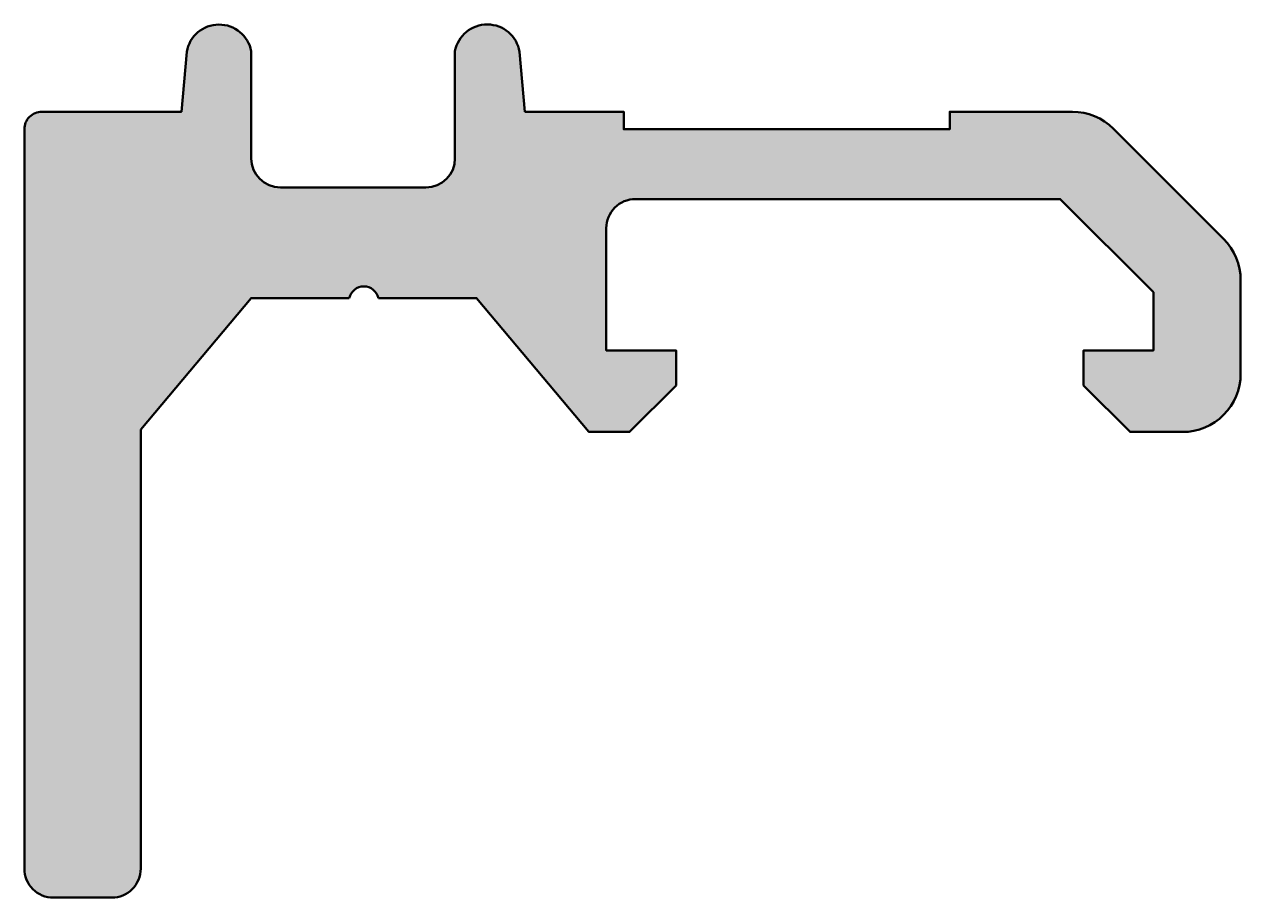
# Model space of a CAD drawing. Extents: x 0 to 20.9, y -13.5 to 1.5.
import ezdxf

# ---------------------------------------------------------------- set-up
doc = ezdxf.new("R2010")
doc.units = 0
doc.layers.add('0S-Alu contour', color=7, linetype='Continuous', lineweight=50)
doc.layers.add('0S-Alu hatch', color=252, linetype='Continuous', lineweight=25)

# ---------------------------------------------------------------- blocks, each defined once
blk = doc.blocks.new('188140__8F59E6A1_AF3A_43AF_B980_59C6FEB6E894_')
at = {"layer": '0S-Alu hatch'}
h = blk.add_hatch(color=256, dxfattribs=at)
edge = h.paths.add_edge_path()
edge.add_line((8.60004332490789, -3.80027687085e-05), (10.299992, -8.4e-05))
edge.add_line((10.299992, -8.4e-05), (10.299992, -0.3000870000000001))
edge.add_line((10.299992, -0.3000870000000001), (15.899994, -0.300087))
edge.add_line((15.899994, -0.300087), (15.899994, -8.4e-05))
edge.add_line((15.899994, -8.4e-05), (18.00778743807103, -8.39999999999e-05))
edge.add_ellipse((18.007787438071, -1.000084000000052), major_axis=(-1.000000000000052, 0), ratio=1, start_angle=224.9998788674032, end_angle=269.9999999999986, ccw=False)
edge.add_line((18.71489571419475, -0.2929787137537937), (20.60710627612373, -2.185197276581556))
edge.add_ellipse((19.89999800000001, -2.892302562827757), major_axis=(-0.9999999999999896, 0), ratio=1, start_angle=180, end_angle=224.9998788674019, ccw=False)
edge.add_line((20.899998, -2.892302562827747), (20.899998, -4.500084000000001))
edge.add_ellipse((19.90049508182824, -4.500589077819635), major_axis=(-0.9995030457869823, 0), ratio=1, start_angle=89.97150514735779, end_angle=180.028953217051, ccw=False)
edge.add_line((19.899998, -5.500092000000011), (18.999996, -5.500084))
edge.add_line((18.999996, -5.500084), (18.19999699999999, -4.700080999999999))
edge.add_line((18.19999699999999, -4.700080999999999), (18.199997, -4.100081999999999))
edge.add_line((18.199997, -4.100081999999999), (19.399998, -4.100081999999999))
edge.add_line((19.399998, -4.100081999999999), (19.399998, -3.100082000000001))
edge.add_line((19.399998, -3.100082000000001), (17.80035, -1.500084))
edge.add_line((17.80035, -1.500084), (10.5, -1.500084))
edge.add_arc((10.49974981713748, -1.999833817137482), 0.49974987976028, 89.97131680605032, 180.0286831939624)
edge.add_line((9.999999999999998, -2.000083999999999), (9.999996000000001, -4.100081999999999))
edge.add_line((9.999996000000001, -4.100081999999999), (11.199997, -4.100081999999999))
edge.add_line((11.199997, -4.100081999999999), (11.199997, -4.700080999999999))
edge.add_line((11.199997, -4.700080999999999), (10.399994, -5.500083999999999))
edge.add_line((10.399994, -5.500083999999999), (9.699996999999996, -5.500083999999998))
edge.add_line((9.699996999999996, -5.500083999999998), (7.770068999999999, -3.200084999999999))
edge.add_line((7.770068999999999, -3.200084999999999), (6.083015, -3.200085))
edge.add_arc((5.833015000000002, -3.256335026582914), 0.2562500058352763, 12.68038929061117, 167.319610709389)
edge.add_line((5.583015000000001, -3.200085), (3.895958, -3.200085))
edge.add_line((3.895958, -3.200085), (2, -5.459599))
edge.add_line((2, -5.459599), (2, -13.000397))
edge.add_ellipse((1.500411833328907, -13.00041183332891), major_axis=(-0.4995881668913017, 0), ratio=1, start_angle=89.99829882451309, end_angle=180.0017011754307, ccw=False)
edge.add_line((1.500396999999992, -13.5), (0.5003970000000022, -13.5))
edge.add_ellipse((0.5003809307139424, -12.99961906928605), major_axis=(-0.5003809309719685, 0), ratio=1, start_angle=-0.0018400026432914274, end_angle=90.00184000271429, ccw=False)
edge.add_line((-4e-16, -12.99960300000062), (0, -0.299999999495645))
edge.add_ellipse((0.2999999999999998, -0.2999999994956456), major_axis=(-0.2999999999999998, 0), ratio=1, start_angle=269.9974454844009, end_angle=360, ccw=False)
edge.add_line((0.3000133754123948, 2.061852e-10), (2.700010638181506, -0.0001070029710439))
edge.add_line((2.700010638181506, -0.0001070029710439), (2.790259999999999, 1.031417999999999))
edge.add_ellipse((3.345850608258351, 0.934002173605878), major_axis=(-0.564066279099305, 0), ratio=1, start_angle=190.7422362206022, end_angle=350.0549970420678, ccw=False)
edge.add_line((3.900031999999997, 1.039138999999999), (3.900031999999999, -0.8001059999999993))
edge.add_arc((4.400047876435905, -0.8000901235640913), 0.5000158766879605, 180.0018192476028, 269.9981807522246)
edge.add_line((4.400031999999998, -1.300105999999998), (6.900058999999997, -1.300105999999999))
edge.add_arc((6.899989889951246, -0.8000368899512473), 0.5000691148242945, 270.0079183337075, 359.992081666289)
edge.add_line((7.400059000000002, -0.8001060000000293), (7.400058999999999, 1.039138999999999))
edge.add_ellipse((7.954241433492973, 0.9363825521209282), major_axis=(-0.5636284744163647, 0), ratio=1, start_angle=189.7072228556758, end_angle=349.4955216121034, ccw=False)
edge.add_line((8.5098, 1.031418), (8.60004332490789, -3.80027687086e-05))
at = {"layer": '0S-Alu contour', "color": 7}
for points in [[(0.3000133754123948, 2.061852e-10), (2.700010638181506, -0.0001070029710439), (2.790259999999999, 1.031417999999999)], [(3.900031999999997, 1.039138999999999), (3.900031999999999, -0.8001059999999993)], [(7.400059000000002, -0.8001060000000293), (7.400058999999999, 1.039138999999999)], [(8.5098, 1.031418), (8.60004332490789, -3.80027687085e-05)], [(8.60004332490789, -3.80027687085e-05), (10.299992, -8.4e-05), (10.299992, -0.3000870000000001), (15.899994, -0.300087), (15.899994, -8.4e-05), (18.00778743807103, -8.39999999999e-05)], [(-4e-16, -12.99960300000062), (0, -0.299999999495645)], [(18.71489571419475, -0.2929787137537937), (20.60710627612373, -2.185197276581556)], [(4.400031999999998, -1.300105999999998), (6.900058999999997, -1.300105999999999)], [(19.899998, -5.500092000000011), (18.999996, -5.500084), (18.19999699999999, -4.700080999999999), (18.199997, -4.100081999999999), (19.399998, -4.100081999999999), (19.399998, -3.100082000000001), (17.80035, -1.500084), (10.5, -1.500084)], [(9.999999999999998, -2.000083999999999), (9.999996000000001, -4.100081999999999), (11.199997, -4.100081999999999), (11.199997, -4.700080999999999), (10.399994, -5.500083999999999), (9.699996999999996, -5.500083999999998), (7.770068999999999, -3.200084999999999), (6.083015, -3.200085)], [(20.899998, -2.892302562827747), (20.899998, -4.500084000000001)], [(5.583015000000001, -3.200085), (3.895958, -3.200085), (2, -5.459599), (2, -13.000397)], [(1.500396999999992, -13.5), (0.5003970000000022, -13.5)]]:
    blk.add_lwpolyline(points, dxfattribs=at)
at = {"layer": '0S-Alu contour', "color": 7, "extrusion": (0, 0, -1)}
for centre, radius, start, end in [((-3.345850608258351, 0.934002173605878), 0.564066279099305, 9.945002957932207, 169.2577637793978), ((-7.954241433492973, 0.9363825521209282), 0.5636284744163648, 10.50447838789661, 170.2927771443242), ((-0.2999999999999998, -0.2999999994956456), 0.2999999999999998, 0, 90.0025545155991), ((-18.007787438071, -1.000084000000052), 1.000000000000052, 90.00000000000142, 135.0001211325968), ((-19.89999800000001, -2.892302562827757), 0.9999999999999896, 135.0001211325981, 180), ((-19.90049508182824, -4.500589077819635), 0.9995030457869823, 179.971046782949, 270.0284948526423), ((-0.5003809307139424, -12.99961906928605), 0.5003809309719685, 269.9981599972857, 0.0018400026433401), ((-1.500411833328907, -13.00041183332891), 0.4995881668913017, 179.9982988245693, 270.001701175487)]:
    blk.add_arc(centre, radius, start, end, dxfattribs=at)
at = {"layer": '0S-Alu contour', "color": 7}
for centre, radius, start, end in [((4.400047876435905, -0.8000901235640913), 0.5000158766879605, 180.0018192476028, 269.9981807522246), ((6.899989889951246, -0.8000368899512473), 0.5000691148242945, 270.0079183337075, 359.992081666289), ((10.49974981713748, -1.999833817137482), 0.49974987976028, 89.97131680605032, 180.0286831939624), ((5.833015000000002, -3.256335026582914), 0.2562500058352763, 12.68038929061117, 167.319610709389)]:
    blk.add_arc(centre, radius, start, end, dxfattribs=at)
blk = doc.blocks.new('188140__F13B8C87_F5FA_4816_9AFC_5D1BE1B7EB03_')
at = {"layer": '0S-Alu contour', "color": 7}
blk.add_blockref('188140__8F59E6A1_AF3A_43AF_B980_59C6FEB6E894_', (0, 0), dxfattribs=at)

msp = doc.modelspace()

# ---------------------------------------------------------------- block references
at = {"layer": '0S-Alu contour', "color": 7}
msp.add_blockref('188140__F13B8C87_F5FA_4816_9AFC_5D1BE1B7EB03_', (0, 0), dxfattribs=at)

doc.saveas('drawing.dxf')
